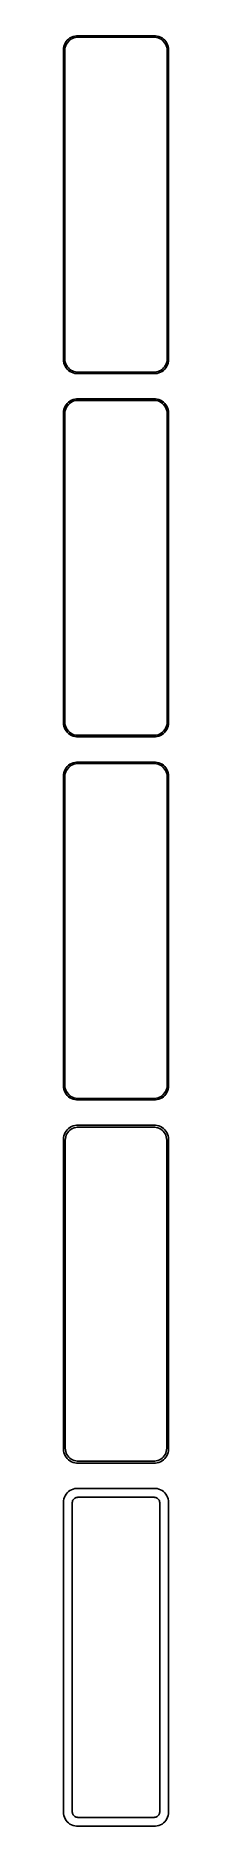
# Model space of a CAD drawing. Header units: metres. Extents: x -19 to 19, y 585 to 1221.
import ezdxf

# ---------------------------------------------------------------- set-up
doc = ezdxf.new("R2010")
doc.units = ezdxf.units.M

msp = doc.modelspace()

# ---------------------------------------------------------------- linework, layer by layer
for p, q in [((-18.7106, 1216.63), (-18.75, 1216)), ((-18.75, 1216), (-18.75, 1106)), ((-18.5929, 1217.24), (-18.7106, 1216.63)), ((-18.3989, 1217.84), (-18.5929, 1217.24)), ((-18.1315, 1218.41), (-18.3989, 1217.84)), ((-18.25, 1215.75), (-18.2125, 1216.35)), ((-18.25, 1106.25), (-18.25, 1215.75)), ((-18.2125, 1216.35), (-18.1008, 1216.93)), ((-17.7951, 1218.94), (-18.1315, 1218.41)), ((-18.1008, 1216.93), (-17.9164, 1217.5)), ((-17.9164, 1217.5), (-17.6624, 1218.04)), ((-17.3948, 1219.42), (-17.7951, 1218.94)), ((-17.6624, 1218.04), (-17.3428, 1218.54)), ((-16.9371, 1219.85), (-17.3948, 1219.42)), ((-17.3428, 1218.54), (-16.9626, 1219)), ((-16.9626, 1219), (-16.5278, 1219.41)), ((-16.4291, 1220.22), (-16.9371, 1219.85)), ((-16.5278, 1219.41), (-16.0452, 1219.76)), ((-15.8789, 1220.52), (-16.4291, 1220.22)), ((-16.0452, 1219.76), (-15.5224, 1220.05)), ((-15.2951, 1220.76), (-15.8789, 1220.52)), ((-15.5224, 1220.05), (-14.9678, 1220.27)), ((-14.6869, 1220.91), (-15.2951, 1220.76)), ((-14.9678, 1220.27), (-14.3901, 1220.42)), ((-14.0639, 1220.99), (-14.6869, 1220.91)), ((-14.3901, 1220.42), (-13.7982, 1220.49)), ((14.0639, 1220.99), (-14.0639, 1220.99)), ((-13.7982, 1220.49), (13.7982, 1220.49)), ((13.7982, 1220.49), (14.3901, 1220.42)), ((14.6869, 1220.91), (14.0639, 1220.99)), ((14.3901, 1220.42), (14.9678, 1220.27)), ((15.2951, 1220.76), (14.6869, 1220.91)), ((14.9678, 1220.27), (15.5224, 1220.05)), ((15.8789, 1220.52), (15.2951, 1220.76)), ((15.5224, 1220.05), (16.0452, 1219.76)), ((16.4291, 1220.22), (15.8789, 1220.52)), ((16.0452, 1219.76), (16.5278, 1219.41)), ((16.9371, 1219.85), (16.4291, 1220.22)), ((16.5278, 1219.41), (16.9626, 1219)), ((17.3948, 1219.42), (16.9371, 1219.85)), ((16.9626, 1219), (17.3428, 1218.54)), ((17.3428, 1218.54), (17.6624, 1218.04)), ((17.7951, 1218.94), (17.3948, 1219.42)), ((17.6624, 1218.04), (17.9164, 1217.5)), ((18.1315, 1218.41), (17.7951, 1218.94)), ((17.9164, 1217.5), (18.1008, 1216.93)), ((18.1008, 1216.93), (18.2125, 1216.35)), ((18.3989, 1217.84), (18.1315, 1218.41)), ((18.2125, 1216.35), (18.25, 1215.75)), ((18.25, 1215.75), (18.25, 1106.25)), ((18.5929, 1217.24), (18.3989, 1217.84)), ((18.7106, 1216.63), (18.5929, 1217.24)), ((18.75, 1216), (18.7106, 1216.63)), ((18.75, 1106), (18.75, 1216)), ((-18.75, 1106), (-18.7106, 1105.37)), ((-18.7106, 1105.37), (-18.5929, 1104.76)), ((-18.5929, 1104.76), (-18.3989, 1104.16)), ((-18.3989, 1104.16), (-18.1315, 1103.59)), ((-18.2125, 1105.65), (-18.25, 1106.25)), ((-18.1008, 1105.07), (-18.2125, 1105.65)), ((-18.1315, 1103.59), (-17.7951, 1103.06)), ((-17.9164, 1104.5), (-18.1008, 1105.07)), ((-17.6624, 1103.96), (-17.9164, 1104.5)), ((-17.7951, 1103.06), (-17.3948, 1102.58)), ((-17.3428, 1103.46), (-17.6624, 1103.96)), ((-17.3948, 1102.58), (-16.9371, 1102.15)), ((-16.9626, 1103), (-17.3428, 1103.46)), ((-16.5278, 1102.59), (-16.9626, 1103)), ((-16.9371, 1102.15), (-16.4291, 1101.78)), ((-16.0452, 1102.24), (-16.5278, 1102.59)), ((-16.4291, 1101.78), (-15.8789, 1101.48)), ((-15.5224, 1101.95), (-16.0452, 1102.24)), ((-15.8789, 1101.48), (-15.2951, 1101.24)), ((-14.9678, 1101.73), (-15.5224, 1101.95)), ((-15.2951, 1101.24), (-14.6869, 1101.09)), ((-14.3901, 1101.58), (-14.9678, 1101.73)), ((-14.6869, 1101.09), (-14.0639, 1101.01)), ((-13.7982, 1101.51), (-14.3901, 1101.58)), ((-14.0639, 1101.01), (14.0639, 1101.01)), ((13.7982, 1101.51), (-13.7982, 1101.51)), ((14.3901, 1101.58), (13.7982, 1101.51)), ((14.0639, 1101.01), (14.6869, 1101.09)), ((14.9678, 1101.73), (14.3901, 1101.58)), ((14.6869, 1101.09), (15.2951, 1101.24)), ((15.5224, 1101.95), (14.9678, 1101.73)), ((15.2951, 1101.24), (15.8789, 1101.48)), ((16.0452, 1102.24), (15.5224, 1101.95)), ((15.8789, 1101.48), (16.4291, 1101.78)), ((16.5278, 1102.59), (16.0452, 1102.24)), ((16.4291, 1101.78), (16.9371, 1102.15)), ((16.9626, 1103), (16.5278, 1102.59)), ((16.9371, 1102.15), (17.3948, 1102.58)), ((17.3428, 1103.46), (16.9626, 1103)), ((17.6624, 1103.96), (17.3428, 1103.46)), ((17.3948, 1102.58), (17.7951, 1103.06)), ((17.9164, 1104.5), (17.6624, 1103.96)), ((17.7951, 1103.06), (18.1315, 1103.59)), ((18.1008, 1105.07), (17.9164, 1104.5)), ((18.2125, 1105.65), (18.1008, 1105.07)), ((18.1315, 1103.59), (18.3989, 1104.16)), ((18.25, 1106.25), (18.2125, 1105.65)), ((18.3989, 1104.16), (18.5929, 1104.76)), ((18.5929, 1104.76), (18.7106, 1105.37)), ((18.7106, 1105.37), (18.75, 1106)), ((-18.7106, 1087.63), (-18.75, 1087)), ((-18.5929, 1088.24), (-18.7106, 1087.63)), ((-18.3989, 1088.84), (-18.5929, 1088.24)), ((-18.1315, 1089.41), (-18.3989, 1088.84)), ((-18.2125, 1087.35), (-18.1008, 1087.93)), ((-17.7951, 1089.94), (-18.1315, 1089.41)), ((-18.1008, 1087.93), (-17.9164, 1088.5)), ((-17.9164, 1088.5), (-17.6624, 1089.04)), ((-17.3948, 1090.42), (-17.7951, 1089.94)), ((-17.6624, 1089.04), (-17.3428, 1089.54)), ((-16.9371, 1090.85), (-17.3948, 1090.42)), ((-17.3428, 1089.54), (-16.9626, 1090)), ((-16.9626, 1090), (-16.5278, 1090.41)), ((-16.4291, 1091.22), (-16.9371, 1090.85)), ((-16.5278, 1090.41), (-16.0452, 1090.76)), ((-15.8789, 1091.52), (-16.4291, 1091.22)), ((-16.0452, 1090.76), (-15.5224, 1091.05)), ((-15.2951, 1091.76), (-15.8789, 1091.52)), ((-15.5224, 1091.05), (-14.9678, 1091.27)), ((-14.6869, 1091.91), (-15.2951, 1091.76)), ((-14.9678, 1091.27), (-14.3901, 1091.42)), ((-14.0639, 1091.99), (-14.6869, 1091.91)), ((-14.3901, 1091.42), (-13.7982, 1091.49)), ((14.0639, 1091.99), (-14.0639, 1091.99)), ((-13.7982, 1091.49), (13.7982, 1091.49)), ((13.7982, 1091.49), (14.3901, 1091.42)), ((14.6869, 1091.91), (14.0639, 1091.99)), ((14.3901, 1091.42), (14.9678, 1091.27)), ((15.2951, 1091.76), (14.6869, 1091.91)), ((14.9678, 1091.27), (15.5224, 1091.05)), ((15.8789, 1091.52), (15.2951, 1091.76)), ((15.5224, 1091.05), (16.0452, 1090.76)), ((16.4291, 1091.22), (15.8789, 1091.52)), ((16.0452, 1090.76), (16.5278, 1090.41)), ((16.9371, 1090.85), (16.4291, 1091.22)), ((16.5278, 1090.41), (16.9626, 1090)), ((17.3948, 1090.42), (16.9371, 1090.85)), ((16.9626, 1090), (17.3428, 1089.54)), ((17.3428, 1089.54), (17.6624, 1089.04)), ((17.7951, 1089.94), (17.3948, 1090.42)), ((17.6624, 1089.04), (17.9164, 1088.5)), ((18.1315, 1089.41), (17.7951, 1089.94)), ((17.9164, 1088.5), (18.1008, 1087.93)), ((18.1008, 1087.93), (18.2125, 1087.35)), ((18.3989, 1088.84), (18.1315, 1089.41)), ((18.5929, 1088.24), (18.3989, 1088.84)), ((18.7106, 1087.63), (18.5929, 1088.24)), ((18.75, 1087), (18.7106, 1087.63)), ((-18.75, 1087), (-18.75, 977)), ((-18.25, 1086.75), (-18.2125, 1087.35)), ((-18.25, 977.25), (-18.25, 1086.75)), ((18.2125, 1087.35), (18.25, 1086.75)), ((18.25, 1086.75), (18.25, 977.25)), ((18.75, 977), (18.75, 1087)), ((-18.75, 977), (-18.7106, 976.373)), ((-18.7106, 976.373), (-18.5929, 975.757)), ((-18.5929, 975.757), (-18.3989, 975.159)), ((-18.3989, 975.159), (-18.1315, 974.591)), ((-18.2125, 976.655), (-18.25, 977.25)), ((-18.1008, 976.069), (-18.2125, 976.655)), ((-18.1315, 974.591), (-17.7951, 974.061)), ((-17.9164, 975.501), (-18.1008, 976.069)), ((-17.6624, 974.962), (-17.9164, 975.501)), ((-17.7951, 974.061), (-17.3948, 973.577)), ((-17.3428, 974.458), (-17.6624, 974.962)), ((-17.3948, 973.577), (-16.9371, 973.147)), ((-16.9626, 973.998), (-17.3428, 974.458)), ((-16.5278, 973.59), (-16.9626, 973.998)), ((-16.9371, 973.147), (-16.4291, 972.778)), ((-16.0452, 973.239), (-16.5278, 973.59)), ((-15.5224, 972.952), (-16.0452, 973.239)), ((16.0452, 973.239), (15.5224, 972.952)), ((16.5278, 973.59), (16.0452, 973.239)), ((16.4291, 972.778), (16.9371, 973.147)), ((16.9626, 973.998), (16.5278, 973.59)), ((16.9371, 973.147), (17.3948, 973.577)), ((17.3428, 974.458), (16.9626, 973.998)), ((17.6624, 974.962), (17.3428, 974.458)), ((17.3948, 973.577), (17.7951, 974.061)), ((17.9164, 975.501), (17.6624, 974.962)), ((17.7951, 974.061), (18.1315, 974.591)), ((18.1008, 976.069), (17.9164, 975.501)), ((18.2125, 976.655), (18.1008, 976.069)), ((18.1315, 974.591), (18.3989, 975.159)), ((18.25, 977.25), (18.2125, 976.655)), ((18.3989, 975.159), (18.5929, 975.757)), ((18.5929, 975.757), (18.7106, 976.373)), ((18.7106, 976.373), (18.75, 977)), ((-16.4291, 972.778), (-15.8789, 972.476)), ((-15.8789, 972.476), (-15.2951, 972.245)), ((-14.9678, 972.732), (-15.5224, 972.952)), ((-15.2951, 972.245), (-14.6869, 972.089)), ((-14.3901, 972.584), (-14.9678, 972.732)), ((-14.6869, 972.089), (-14.0639, 972.01)), ((-13.7982, 972.509), (-14.3901, 972.584)), ((-14.0639, 972.01), (14.0639, 972.01)), ((13.7982, 972.509), (-13.7982, 972.509)), ((14.3901, 972.584), (13.7982, 972.509)), ((14.0639, 972.01), (14.6869, 972.089)), ((14.9678, 972.732), (14.3901, 972.584)), ((14.6869, 972.089), (15.2951, 972.245)), ((15.5224, 972.952), (14.9678, 972.732)), ((15.2951, 972.245), (15.8789, 972.476)), ((15.8789, 972.476), (16.4291, 972.778)), ((-18.1315, 960.409), (-18.3989, 959.841)), ((-17.7951, 960.939), (-18.1315, 960.409)), ((-17.3948, 961.423), (-17.7951, 960.939)), ((-17.6624, 960.038), (-17.3428, 960.542)), ((-16.9371, 961.853), (-17.3948, 961.423)), ((-17.3428, 960.542), (-16.9626, 961.002)), ((-16.9626, 961.002), (-16.5278, 961.41)), ((-16.4291, 962.222), (-16.9371, 961.853)), ((-16.5278, 961.41), (-16.0452, 961.761)), ((-15.8789, 962.524), (-16.4291, 962.222)), ((-16.0452, 961.761), (-15.5224, 962.048)), ((-15.2951, 962.755), (-15.8789, 962.524)), ((-15.5224, 962.048), (-14.9678, 962.268)), ((-14.6869, 962.911), (-15.2951, 962.755)), ((-14.9678, 962.268), (-14.3901, 962.416)), ((-14.0639, 962.99), (-14.6869, 962.911)), ((-14.3901, 962.416), (-13.7982, 962.491)), ((14.0639, 962.99), (-14.0639, 962.99)), ((-13.7982, 962.491), (13.7982, 962.491)), ((13.7982, 962.491), (14.3901, 962.416)), ((14.6869, 962.911), (14.0639, 962.99)), ((14.3901, 962.416), (14.9678, 962.268)), ((15.2951, 962.755), (14.6869, 962.911)), ((14.9678, 962.268), (15.5224, 962.048)), ((15.8789, 962.524), (15.2951, 962.755)), ((15.5224, 962.048), (16.0452, 961.761)), ((16.4291, 962.222), (15.8789, 962.524)), ((16.0452, 961.761), (16.5278, 961.41)), ((16.9371, 961.853), (16.4291, 962.222)), ((16.5278, 961.41), (16.9626, 961.002)), ((17.3948, 961.423), (16.9371, 961.853)), ((16.9626, 961.002), (17.3428, 960.542)), ((17.3428, 960.542), (17.6624, 960.038)), ((17.7951, 960.939), (17.3948, 961.423)), ((18.1315, 960.409), (17.7951, 960.939)), ((18.3989, 959.841), (18.1315, 960.409)), ((-18.7106, 958.627), (-18.75, 958)), ((-18.75, 958), (-18.75, 848)), ((-18.5929, 959.243), (-18.7106, 958.627)), ((-18.3989, 959.841), (-18.5929, 959.243)), ((-18.25, 957.75), (-18.2125, 958.345)), ((-18.25, 848.25), (-18.25, 957.75)), ((-18.2125, 958.345), (-18.1008, 958.931)), ((-18.1008, 958.931), (-17.9164, 959.499)), ((-17.9164, 959.499), (-17.6624, 960.038)), ((17.6624, 960.038), (17.9164, 959.499)), ((17.9164, 959.499), (18.1008, 958.931)), ((18.1008, 958.931), (18.2125, 958.345)), ((18.2125, 958.345), (18.25, 957.75)), ((18.25, 957.75), (18.25, 848.25)), ((18.5929, 959.243), (18.3989, 959.841)), ((18.7106, 958.627), (18.5929, 959.243)), ((18.75, 958), (18.7106, 958.627)), ((18.75, 848), (18.75, 958)), ((-18.75, 848), (-18.7106, 847.373)), ((-18.7106, 847.373), (-18.5929, 846.757)), ((-18.5929, 846.757), (-18.3989, 846.159)), ((-18.3989, 846.159), (-18.1315, 845.591)), ((-18.2125, 847.655), (-18.25, 848.25)), ((-18.1008, 847.069), (-18.2125, 847.655)), ((-17.9164, 846.501), (-18.1008, 847.069)), ((-17.6624, 845.962), (-17.9164, 846.501)), ((-17.3428, 845.458), (-17.6624, 845.962)), ((17.6624, 845.962), (17.3428, 845.458)), ((17.9164, 846.501), (17.6624, 845.962)), ((18.1008, 847.069), (17.9164, 846.501)), ((18.2125, 847.655), (18.1008, 847.069)), ((18.1315, 845.591), (18.3989, 846.159)), ((18.25, 848.25), (18.2125, 847.655)), ((18.3989, 846.159), (18.5929, 846.757)), ((18.5929, 846.757), (18.7106, 847.373)), ((18.7106, 847.373), (18.75, 848)), ((-18.1315, 845.591), (-17.7951, 845.061)), ((-17.7951, 845.061), (-17.3948, 844.577)), ((-17.3948, 844.577), (-16.9371, 844.147)), ((-16.9626, 844.998), (-17.3428, 845.458)), ((-16.5278, 844.59), (-16.9626, 844.998)), ((-16.9371, 844.147), (-16.4291, 843.778)), ((-16.0452, 844.239), (-16.5278, 844.59)), ((-16.4291, 843.778), (-15.8789, 843.476)), ((-15.5224, 843.952), (-16.0452, 844.239)), ((-15.8789, 843.476), (-15.2951, 843.245)), ((-14.9678, 843.732), (-15.5224, 843.952)), ((-15.2951, 843.245), (-14.6869, 843.089)), ((-14.3901, 843.584), (-14.9678, 843.732)), ((-14.6869, 843.089), (-14.0639, 843.01)), ((-13.7982, 843.509), (-14.3901, 843.584)), ((-14.0639, 843.01), (14.0639, 843.01)), ((13.7982, 843.509), (-13.7982, 843.509)), ((14.3901, 843.584), (13.7982, 843.509)), ((14.0639, 843.01), (14.6869, 843.089)), ((14.9678, 843.732), (14.3901, 843.584)), ((14.6869, 843.089), (15.2951, 843.245)), ((15.5224, 843.952), (14.9678, 843.732)), ((15.2951, 843.245), (15.8789, 843.476)), ((16.0452, 844.239), (15.5224, 843.952)), ((15.8789, 843.476), (16.4291, 843.778)), ((16.5278, 844.59), (16.0452, 844.239)), ((16.4291, 843.778), (16.9371, 844.147)), ((16.9626, 844.998), (16.5278, 844.59)), ((16.9371, 844.147), (17.3948, 844.577)), ((17.3428, 845.458), (16.9626, 844.998)), ((17.3948, 844.577), (17.7951, 845.061)), ((17.7951, 845.061), (18.1315, 845.591)), ((-16.4291, 833.222), (-16.9371, 832.853)), ((-15.8789, 833.524), (-16.4291, 833.222)), ((-15.2951, 833.755), (-15.8789, 833.524)), ((-14.6869, 833.911), (-15.2951, 833.755)), ((-14.9148, 833.104), (-14.3579, 833.247)), ((-14.0639, 833.99), (-14.6869, 833.911)), ((-14.3579, 833.247), (-13.7875, 833.319)), ((14.0639, 833.99), (-14.0639, 833.99)), ((-13.7875, 833.319), (13.7875, 833.319)), ((13.7875, 833.319), (14.3579, 833.247)), ((14.6869, 833.911), (14.0639, 833.99)), ((14.3579, 833.247), (14.9148, 833.104)), ((15.2951, 833.755), (14.6869, 833.911)), ((15.8789, 833.524), (15.2951, 833.755)), ((16.4291, 833.222), (15.8789, 833.524)), ((16.9371, 832.853), (16.4291, 833.222)), ((-18.7106, 829.627), (-18.75, 829)), ((-18.75, 829), (-18.75, 719)), ((-18.5929, 830.243), (-18.7106, 829.627)), ((-18.3989, 830.841), (-18.5929, 830.243)), ((-18.1315, 831.409), (-18.3989, 830.841)), ((-17.7951, 831.939), (-18.1315, 831.409)), ((-18.0784, 828.75), (-18.0423, 829.324)), ((-18.0784, 719.25), (-18.0784, 828.75)), ((-18.0423, 829.324), (-17.9346, 829.889)), ((-17.9346, 829.889), (-17.7569, 830.435)), ((-17.3948, 832.423), (-17.7951, 831.939)), ((-17.7569, 830.435), (-17.5121, 830.956)), ((-17.5121, 830.956), (-17.204, 831.441)), ((-16.9371, 832.853), (-17.3948, 832.423)), ((-17.204, 831.441), (-16.8375, 831.884)), ((-16.8375, 831.884), (-16.4184, 832.278)), ((-16.4184, 832.278), (-15.9532, 832.616)), ((-15.9532, 832.616), (-15.4494, 832.893)), ((-15.4494, 832.893), (-14.9148, 833.104)), ((14.9148, 833.104), (15.4494, 832.893)), ((15.4494, 832.893), (15.9532, 832.616)), ((15.9532, 832.616), (16.4184, 832.278)), ((16.4184, 832.278), (16.8375, 831.884)), ((16.8375, 831.884), (17.204, 831.441)), ((17.3948, 832.423), (16.9371, 832.853)), ((17.204, 831.441), (17.5121, 830.956)), ((17.7951, 831.939), (17.3948, 832.423)), ((17.5121, 830.956), (17.7569, 830.435)), ((17.7569, 830.435), (17.9346, 829.889)), ((18.1315, 831.409), (17.7951, 831.939)), ((17.9346, 829.889), (18.0423, 829.324)), ((18.0423, 829.324), (18.0784, 828.75)), ((18.0784, 828.75), (18.0784, 719.25)), ((18.3989, 830.841), (18.1315, 831.409)), ((18.5929, 830.243), (18.3989, 830.841)), ((18.7106, 829.627), (18.5929, 830.243)), ((18.75, 829), (18.7106, 829.627)), ((18.75, 719), (18.75, 829)), ((-18.75, 719), (-18.7106, 718.373)), ((-18.0423, 718.676), (-18.0784, 719.25)), ((-17.9346, 718.111), (-18.0423, 718.676)), ((18.0423, 718.676), (17.9346, 718.111)), ((18.0784, 719.25), (18.0423, 718.676)), ((18.7106, 718.373), (18.75, 719)), ((-18.7106, 718.373), (-18.5929, 717.757)), ((-18.5929, 717.757), (-18.3989, 717.159)), ((-18.3989, 717.159), (-18.1315, 716.591)), ((-18.1315, 716.591), (-17.7951, 716.061)), ((-17.7569, 717.565), (-17.9346, 718.111)), ((-17.7951, 716.061), (-17.3948, 715.577)), ((-17.5121, 717.044), (-17.7569, 717.565)), ((-17.204, 716.559), (-17.5121, 717.044)), ((-17.3948, 715.577), (-16.9371, 715.147)), ((-16.8375, 716.116), (-17.204, 716.559)), ((-16.9371, 715.147), (-16.4291, 714.778)), ((-16.4184, 715.722), (-16.8375, 716.116)), ((-16.4291, 714.778), (-15.8789, 714.476)), ((-15.9532, 715.384), (-16.4184, 715.722)), ((-15.4494, 715.107), (-15.9532, 715.384)), ((-15.8789, 714.476), (-15.2951, 714.245)), ((-14.9148, 714.896), (-15.4494, 715.107)), ((-15.2951, 714.245), (-14.6869, 714.089)), ((-14.3579, 714.753), (-14.9148, 714.896)), ((-14.6869, 714.089), (-14.0639, 714.01)), ((-13.7875, 714.681), (-14.3579, 714.753)), ((-14.0639, 714.01), (14.0639, 714.01)), ((13.7875, 714.681), (-13.7875, 714.681)), ((14.3579, 714.753), (13.7875, 714.681)), ((14.0639, 714.01), (14.6869, 714.089)), ((14.9148, 714.896), (14.3579, 714.753)), ((14.6869, 714.089), (15.2951, 714.245)), ((15.4494, 715.107), (14.9148, 714.896)), ((15.2951, 714.245), (15.8789, 714.476)), ((15.9532, 715.384), (15.4494, 715.107)), ((15.8789, 714.476), (16.4291, 714.778)), ((16.4184, 715.722), (15.9532, 715.384)), ((16.8375, 716.116), (16.4184, 715.722)), ((16.4291, 714.778), (16.9371, 715.147)), ((17.204, 716.559), (16.8375, 716.116)), ((16.9371, 715.147), (17.3948, 715.577)), ((17.5121, 717.044), (17.204, 716.559)), ((17.3948, 715.577), (17.7951, 716.061)), ((17.7569, 717.565), (17.5121, 717.044)), ((17.9346, 718.111), (17.7569, 717.565)), ((17.7951, 716.061), (18.1315, 716.591)), ((18.1315, 716.591), (18.3989, 717.159)), ((18.3989, 717.159), (18.5929, 717.757)), ((18.5929, 717.757), (18.7106, 718.373)), ((-18.7106, 700.627), (-18.75, 700)), ((-18.75, 700), (-18.75, 590)), ((-18.5929, 701.243), (-18.7106, 700.627)), ((-18.3989, 701.841), (-18.5929, 701.243)), ((-18.1315, 702.409), (-18.3989, 701.841)), ((-17.7951, 702.939), (-18.1315, 702.409)), ((-17.3948, 703.423), (-17.7951, 702.939)), ((-16.9371, 703.853), (-17.3948, 703.423)), ((-16.4291, 704.222), (-16.9371, 703.853)), ((-15.8789, 704.524), (-16.4291, 704.222)), ((-15.2951, 704.755), (-15.8789, 704.524)), ((-15.6096, 699.75), (-15.593, 700.014)), ((-15.6096, 590.25), (-15.6096, 699.75)), ((-15.593, 700.014), (-15.5434, 700.275)), ((-15.5434, 700.275), (-15.4615, 700.527)), ((-15.4615, 700.527), (-15.3487, 700.766)), ((-15.3487, 700.766), (-15.2067, 700.99)), ((-14.6869, 704.911), (-15.2951, 704.755)), ((-15.2067, 700.99), (-15.0378, 701.194)), ((-15.0378, 701.194), (-14.8447, 701.375)), ((-14.8447, 701.375), (-14.6304, 701.531)), ((-14.0639, 704.99), (-14.6869, 704.911)), ((-14.6304, 701.531), (-14.3982, 701.659)), ((-14.3982, 701.659), (-14.1519, 701.756)), ((-14.1519, 701.756), (-13.8953, 701.822)), ((14.0639, 704.99), (-14.0639, 704.99)), ((-13.8953, 701.822), (-13.6325, 701.855)), ((-13.6325, 701.855), (13.6325, 701.855)), ((13.6325, 701.855), (13.8953, 701.822)), ((13.8953, 701.822), (14.1519, 701.756)), ((14.6869, 704.911), (14.0639, 704.99)), ((14.1519, 701.756), (14.3982, 701.659)), ((14.3982, 701.659), (14.6304, 701.531)), ((14.6304, 701.531), (14.8447, 701.375)), ((15.2951, 704.755), (14.6869, 704.911)), ((14.8447, 701.375), (15.0378, 701.194)), ((15.0378, 701.194), (15.2067, 700.99)), ((15.2067, 700.99), (15.3487, 700.766)), ((15.8789, 704.524), (15.2951, 704.755)), ((15.3487, 700.766), (15.4615, 700.527)), ((15.4615, 700.527), (15.5434, 700.275)), ((15.5434, 700.275), (15.593, 700.014)), ((15.593, 700.014), (15.6096, 699.75)), ((15.6096, 699.75), (15.6096, 590.25)), ((16.4291, 704.222), (15.8789, 704.524)), ((16.9371, 703.853), (16.4291, 704.222)), ((17.3948, 703.423), (16.9371, 703.853)), ((17.7951, 702.939), (17.3948, 703.423)), ((18.1315, 702.409), (17.7951, 702.939)), ((18.3989, 701.841), (18.1315, 702.409)), ((18.5929, 701.243), (18.3989, 701.841)), ((18.7106, 700.627), (18.5929, 701.243)), ((18.75, 700), (18.7106, 700.627)), ((18.75, 590), (18.75, 700)), ((-18.75, 590), (-18.7106, 589.373)), ((-18.7106, 589.373), (-18.5929, 588.757)), ((-18.5929, 588.757), (-18.3989, 588.159)), ((-18.3989, 588.159), (-18.1315, 587.591)), ((-18.1315, 587.591), (-17.7951, 587.061)), ((-17.7951, 587.061), (-17.3948, 586.577)), ((-17.3948, 586.577), (-16.9371, 586.147)), ((-16.9371, 586.147), (-16.4291, 585.778)), ((-16.4291, 585.778), (-15.8789, 585.476)), ((-15.8789, 585.476), (-15.2951, 585.245)), ((-15.593, 589.986), (-15.6096, 590.25)), ((-15.5434, 589.725), (-15.593, 589.986)), ((-15.4615, 589.473), (-15.5434, 589.725)), ((-15.3487, 589.234), (-15.4615, 589.473)), ((-15.2067, 589.01), (-15.3487, 589.234)), ((-15.2951, 585.245), (-14.6869, 585.089)), ((-15.0378, 588.806), (-15.2067, 589.01)), ((-14.8447, 588.625), (-15.0378, 588.806)), ((-14.6304, 588.469), (-14.8447, 588.625)), ((-14.3982, 588.341), (-14.6304, 588.469)), ((-14.1519, 588.244), (-14.3982, 588.341)), ((-13.8953, 588.178), (-14.1519, 588.244)), ((-13.6325, 588.145), (-13.8953, 588.178)), ((13.6325, 588.145), (-13.6325, 588.145)), ((13.8953, 588.178), (13.6325, 588.145)), ((14.1519, 588.244), (13.8953, 588.178)), ((14.3982, 588.341), (14.1519, 588.244)), ((14.6304, 588.469), (14.3982, 588.341)), ((14.8447, 588.625), (14.6304, 588.469)), ((14.6869, 585.089), (15.2951, 585.245)), ((15.0378, 588.806), (14.8447, 588.625)), ((15.2067, 589.01), (15.0378, 588.806)), ((15.3487, 589.234), (15.2067, 589.01)), ((15.2951, 585.245), (15.8789, 585.476)), ((15.4615, 589.473), (15.3487, 589.234)), ((15.5434, 589.725), (15.4615, 589.473)), ((15.593, 589.986), (15.5434, 589.725)), ((15.6096, 590.25), (15.593, 589.986)), ((15.8789, 585.476), (16.4291, 585.778)), ((16.4291, 585.778), (16.9371, 586.147)), ((16.9371, 586.147), (17.3948, 586.577)), ((17.3948, 586.577), (17.7951, 587.061)), ((17.7951, 587.061), (18.1315, 587.591)), ((18.1315, 587.591), (18.3989, 588.159)), ((18.3989, 588.159), (18.5929, 588.757)), ((18.5929, 588.757), (18.7106, 589.373)), ((18.7106, 589.373), (18.75, 590)), ((-14.6869, 585.089), (-14.0639, 585.01)), ((-14.0639, 585.01), (14.0639, 585.01)), ((14.0639, 585.01), (14.6869, 585.089))]:
    msp.add_line(p, q)

doc.saveas('drawing.dxf')
